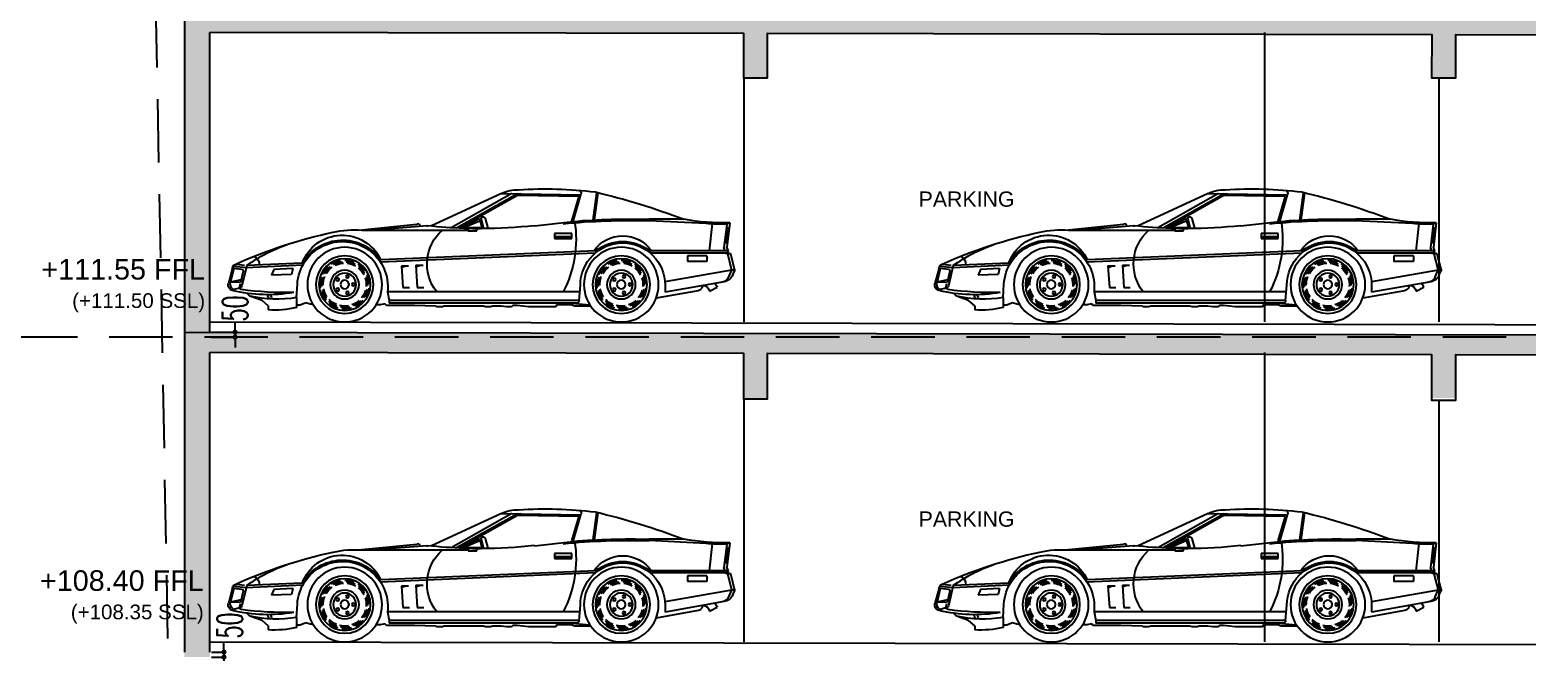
# Model space of a CAD drawing. Header units: millimetres. Extents: x -414464 to 1686, y -90036 to 108605.
# Drawn here: x -367530 to -352795, y 5265 to 11390 of the extents above; entities that cross this region are included whole.
import ezdxf

# ---------------------------------------------------------------- set-up
doc = ezdxf.new("R2010")
doc.units = ezdxf.units.MM
doc.header["$LTSCALE"] = 1000
doc.header["$MEASUREMENT"] = 0
doc.linetypes.add('AUDIT_D_120904163729-0', pattern=[0])
doc.linetypes.add('HIDDEN2', pattern=[0.1875, 0.125, -0.0625])
doc.layers.get('0').update_dxf_attribs({"linetype": 'AUDIT_D_120904163729-0'})
for name, color, linetype in [('a-floor finish', 26, 'Continuous'), ('a-hat rcc', 252, 'Continuous'), ('a-pl ele', 225, 'Continuous'), ('a-rcc', 3, 'Continuous'), ('ELEV 5', 8, 'Continuous'), ('LEVEL', 7, 'Continuous'), ('PRESTXT', 7, 'Continuous')]:
    doc.layers.add(name, color=color, linetype=linetype)
doc.styles.add('arial', font='sanss___.ttf')
doc.styles.add('DIM150', font='SIMPLEX.shx', dxfattribs={"width": 0.6})
doc.dimstyles.new('dim150', dxfattribs={"dimtxt": 250, "dimasz": 50, "dimexe": 15, "dimexo": 15, "dimgap": 25, "dimtad": 1, "dimdec": 0, "dimzin": 9, "dimdsep": 32, "dimtxsty": 'DIM150', "dimblk1": 'DOT', "dimblk2": 'DOT', "dimsah": 1, "dimcen": 2.5, "dimclrd": 1, "dimclre": 8, "dimclrt": 2, "dimadec": 0, "dimazin": 0, "dimtfac": 1, "dimtdec": 0, "dimtmove": 2, "dimatfit": 3, "dimldrblk": 'DOT', "dimfxl": 1, "dimarcsym": 0})
pattern_1 = [(50, (-363860.95, 15765), (143.45204, -12.5504), [15, -165]), (355, (-363860.95, 15765), (-27.7503, 150.4384), [12, -132]), (100.45144, (-363849, 15763.95), (115.7018, 137.888), [12.748, -140.2284]), (46.1842, (-363860.95, 15805), (213.4483, -33.1039), [22.5, -247.5]), (96.6356, (-363843.16, 15802.24), (186.9324, 194.8237), [19.122, -210.3428]), (351.1842, (-363860.95, 15805), (186.9324, 194.8237), [18, -198]), (21, (-363840.95, 15795), (119.3814, -80.5238), [15, -165]), (326, (-363840.95, 15795), (48.6631, 145.03), [12, -132]), (71.45144, (-363831, 15788.29), (168.0445, 64.5062), [12.748, -140.2284]), (37.5, (-363860.95, 15765), (2.43197, 66.57877), [0, -130.4, 0, -134, 0, -132.5]), (7.5, (-363860.95, 15765), (52.6139, 78.88234), [0, -76.4, 0, -127.4, 0, -50.5]), (327.5, (-363905.55, 15765), (106.76449, -4.51097), [0, -50, 0, -156, 0, -207]), (317.5, (-363925.55, 15765), (116.63723, 20.021), [0, -65, 0, -103.6, 0, -147])]

# ---------------------------------------------------------------- blocks, each defined once
blk = doc.blocks.new('02ECAR07')
at = {"color": 0, "linetype": 'ByBlock'}
for p, q in [((-127.48, 35.41), (-128.75, 44.93)), ((-126.99, 35.48), (-128.25, 45)), ((-95.06, 44.72), (-122.72, 44.25)), ((-120, 35), (-122.72, 44.25)), ((-100.76, 44.12), (-122.05, 43.76)), ((-119.52, 35.14), (-122.05, 43.76)), ((-101.62, 44.61), (-80.37, 32.65)), ((-100.63, 44.63), (-79.42, 32.7)), ((-98.66, 44.66), (-77.56, 32.79)), ((-95.06, 44.72), (-70.5, 33.35)), ((-174.5, 34.5), (-173.5, 26)), ((-173.43, 33.98), (-172.48, 25.86)), ((-167.5, 24.75), (-168.5, 34.25)), ((-166.18, 34.23), (-146.49, 35.25)), ((-158.5, 35.75), (-146.5, 35.75)), ((-106.5, 33.5), (-120, 35)), ((-89.43, 36.03), (-90.35, 32.64)), ((-87.98, 35.63), (-88.84, 32.5)), ((-87.5, 35.5), (-88.25, 32.75)), ((-88.25, 32.75), (-81.75, 32.75)), ((-88.25, 32.75), (-87.75, 32.25)), ((-87.75, 32.25), (-82.25, 32.5)), ((-87.25, 36), (-87.5, 35.5)), ((-81.5, 32.75), (-87.5, 35.25)), ((-81.5, 32.75), (-87.25, 36)), ((-86.5, 31.75), (-86.5, 32.5)), ((-83.5, 31.75), (-86.5, 31.75)), ((-83.5, 32.5), (-83.5, 31.75)), ((-46.5, 32), (-83.5, 32)), ((-82.25, 32.5), (-81.5, 32.75)), ((-69.1, 33.46), (-50.9, 32)), ((-66.43, 34.23), (-66.69, 33.24)), ((-65.78, 34.17), (-66.43, 34.23)), ((-65.59, 33.93), (-65.78, 34.17)), ((-65.59, 33.93), (-46.5, 32)), ((-119.5, 29), (-119.5, 30.75)), ((-119.5, 30.75), (-113.5, 30.75)), ((-113.5, 29.75), (-119.5, 29.75)), ((-113.5, 29), (-119.5, 29)), ((-113.5, 30.75), (-113.5, 29)), ((-176.17, 18.33), (-174.94, 23.24)), ((-175.11, 18.42), (-173.91, 23.24)), ((-174, 24.75), (-173.5, 26)), ((-173.75, 24.25), (-174, 24.75)), ((-174, 23.75), (-173.75, 24.25)), ((-173.97, 24.75), (-146.66, 24.75)), ((-173.97, 24), (-146.79, 24)), ((-172.92, 24.75), (-172.48, 25.86)), ((-166.5, 23), (-159.75, 23)), ((-166.5, 23), (-166.5, 21)), ((-166.5, 21), (-159.75, 21)), ((-159.75, 23), (-159.75, 21)), ((-127.85, 24.76), (-53.04, 21.6)), ((-127.71, 24), (-52.94, 20.85)), ((-175.52, 18.17), (-176.11, 18.17)), ((-175.53, 16.36), (-176.11, 17.69)), ((-175, 18), (-175.52, 18.17)), ((-175.13, 18.04), (-151.95, 13.92)), ((-174.13, 15.66), (-175.06, 17.78)), ((-65.25, 19.75), (-67.75, 19.75)), ((-65.25, 19.75), (-65.75, 12)), ((-60.25, 19.5), (-62.75, 19.5)), ((-60.25, 19.5), (-60.75, 12)), ((-25.88, 19.71), (-6.24, 18.88)), ((-25.72, 20.45), (-6.43, 19.64)), ((-22.49, 18.57), (-15.83, 18.29)), ((-22.49, 18.57), (-21.98, 16.54)), ((-21.98, 16.54), (-15.07, 16.25)), ((-15.83, 18.29), (-15.07, 16.25)), ((-6.43, 19.64), (-4.71, 12.54)), ((-6.24, 18.88), (-1.96, 19.31)), ((-5.66, 19.69), (-2.83, 19.98)), ((-5.18, 17.66), (-4.23, 13.75)), ((-4.74, 18.28), (-1.88, 18.56)), ((-1.88, 18.56), (-0.75, 14)), ((-1.45, 18.82), (-0.04, 13.39)), ((-172.57, 14.02), (-152, 10.37)), ((-167.43, 10.72), (-170.11, 12.08)), ((-164.96, 12.06), (-165.25, 12.75)), ((-163.47, 10.88), (-148.87, 8.29)), ((-152, 12.75), (-152, 10.37)), ((-122.07, 7.42), (-122.5, 12.75)), ((-122, 10.5), (-55.4, 10.5)), ((-65.75, 12), (-68, 12)), ((-60.75, 12), (-63, 12)), ((-55.4, 10.5), (-56, 7.5)), ((-23.75, 8.5), (-24.03, 13.18)), ((-4.5, 11.25), (-3.75, 11.75)), ((-4.45, 14.64), (-1.25, 14)), ((-2.25, 14), (-4.24, 13.8)), ((-4.11, 13.22), (-3.75, 11.75)), ((-3.98, 11.81), (-1.75, 11.25)), ((-0.75, 14), (-2.25, 14)), ((-126, 5.5), (-120.5, 5.5)), ((-119.5, 6.5), (-125.75, 6)), ((-122, 7.5), (-56, 7.5)), ((-121.08, 6.5), (-56, 6.5)), ((-120.5, 5.5), (-119.25, 6)), ((-119.25, 6), (-114.25, 6)), ((-114.25, 6), (-114, 5.25)), ((-114, 5.25), (-104.5, 5.25)), ((-104.5, 5.25), (-102.5, 5.5)), ((-102.5, 5.5), (-100.5, 5.75)), ((-100.5, 5.75), (-99, 5.75)), ((-99, 5.75), (-98.5, 5.25)), ((-98.5, 5.25), (-96.75, 5.25)), ((-96.75, 5.25), (-95, 5.5)), ((-95, 5.5), (-91.75, 5.5)), ((-91.75, 5.5), (-91.5, 5.25)), ((-91.5, 5.25), (-89.5, 5.25)), ((-89.5, 5.25), (-88.75, 5.5)), ((-88.75, 5.5), (-75, 5.5)), ((-75, 5.5), (-74.5, 5.25)), ((-74.5, 5.25), (-72.5, 5.25)), ((-72.5, 5.25), (-72.25, 5.5)), ((-72.25, 5.5), (-64.75, 5.75)), ((-64.75, 5.75), (-56.5, 5.75)), ((-56.5, 5.75), (-55, 5.75)), ((-56, 7.5), (-56, 6.5)), ((-55, 5.75), (-54.5, 6.25)), ((-54.5, 6.25), (-53, 6)), ((-53, 6), (-52, 6)), ((-52, 6), (-51.58, 6.21)), ((-28.5, 6.25), (-29.49, 6.08)), ((-27, 6.75), (-28.5, 6.25)), ((-25, 6), (-27, 6.75)), ((-23.75, 6), (-25, 6)), ((-23.75, 8.5), (-23.75, 5)), ((-13.86, 5.63), (-11.75, 7.5)), ((-11.75, 7.5), (-7.5, 9)), ((-7.5, 9), (-6.5, 10))]:
    blk.add_line(p, q, dxfattribs=at)
for centre, radius in [((-136.75, 13), 13), ((-136.75, 13), 10), ((-136.75, 13), 9), ((-40.5, 13), 13), ((-40.5, 13), 10), ((-40.5, 13), 9), ((-136.75, 13), 5), ((-136.75, 13), 4), ((-137.68, 15.85), 0.5), ((-40.5, 13), 5), ((-40.5, 13), 4), ((-41.43, 15.85), 0.5), ((-139.75, 13), 0.5), ((-136.75, 13), 1.5), ((-137.68, 10.15), 0.5), ((-134.32, 14.76), 0.5), ((-134.32, 11.24), 0.5), ((-43.5, 13), 0.5), ((-40.5, 13), 1.5), ((-41.43, 10.15), 0.5), ((-38.07, 14.76), 0.5), ((-38.07, 11.24), 0.5)]:
    blk.add_circle(centre, radius, dxfattribs=at)
for centre, radius, start, end in [((-71.56, -191.14), 242.97, 103.3707, 110.9657), ((-110.39, -96.48), 142.79, 86.2291, 96.9829), ((-121.08, 44.69), 1.7, 138.8611, 195.16), ((-100.5, 33.88), 12.13, 63.3696, 92.3621), ((-88.71, 35.81), 0.75, 346.1229, 163.3669), ((-172.54, 112.41), 77.93, 268.5572, 280.3771), ((-174.28, 33.51), 0.968, 28.881, 100.3165), ((-186.46, 28.71), 13.01, 353.862, 19.3391), ((-186.13, 28.71), 13.01, 353.862, 19.3391), ((-163.92, 31.67), 9.74, 179.5142, 197.7013), ((-172.54, 112.41), 78.43, 269.3467, 274.6487), ((-140.12, -207.54), 243.38, 85.2567, 91.501), ((-140.12, -207.54), 242.88, 84.4179, 91.501), ((-81.75, 28.75), 39.25, 170.8377, 207.7076), ((-87.75, 208.66), 176.16, 263.8899, 269.9189), ((-87.75, 208.66), 176.16, 271.8812, 275.9582), ((-84.84, 20.2), 15.69, 321.8343, 48.7948), ((-69.26, 31.46), 2, 85.4274, 95.9582), ((-44, -1.71), 33.8, 77.1801, 94.2416), ((-137.25, 12.75), 14.75, 0, 180), ((-137.25, 17.75), 12.25, 34.8499, 145.1501), ((-137.25, 12.75), 15.25, 51.9345, 128.1046), ((-39.75, 12.25), 15.75, 3.3931, 186.3794), ((-39.75, 12.25), 16.25, 30.3225, 144.8528), ((-39.62, 15.45), 14.75, 20.2033, 155.1164), ((-72.68, -136.67), 171.78, 65.911, 77.8397), ((-38.92, -25.7), 55.78, 54.3745, 70.6911), ((-173.97, 23), 1, 90, 165.9638), ((-172.94, 23), 1, 90, 165.9638), ((-136.75, 13), 8, 93.6744, 116.9801), ((-136.75, 13), 8.5, 90, 113.087), ((-136.75, 13), 8, 60.9472, 84.2529), ((-136.75, 13), 8.5, 57.2727, 80.3598), ((-40.5, 13), 8, 93.6744, 116.9801), ((-40.5, 13), 8.5, 90, 113.087), ((-40.5, 13), 8, 60.9472, 84.2529), ((-40.5, 13), 8.5, 57.2727, 80.3598), ((-7.91, 20.1), 2.87, 112.4396, 187.0475), ((-175.2, 18.09), 1, 165.9638, 203.6294), ((-171.87, 17.96), 4, 203.6294, 259.9289), ((-174.14, 18.18), 1, 165.9638, 203.6294), ((-171.38, 16.86), 3, 203.6294, 259.9289), ((-136.75, 13), 8.5, 155.4545, 178.5416), ((-136.75, 13), 8, 159.129, 182.4347), ((-136.75, 13), 8.5, 122.7273, 145.8143), ((-136.75, 13), 8, 126.4017, 149.7074), ((-136.75, 13), 7.5, 129.1111, 152.6811), ((-136.75, 13), 7.5, 96.3838, 119.9538), ((-136.75, 13), 7.5, 63.6565, 87.2265), ((-136.75, 13), 7.5, 30.9293, 54.4992), ((-136.75, 13), 8, 28.2199, 51.5256), ((-136.75, 13), 8.5, 24.5455, 47.6325), ((-136.75, 13), 7.5, 358.202, 21.772), ((-67.44, 15.69), 4.07, 58.1724, 94.3987), ((-62.44, 15.44), 4.07, 58.1724, 94.3987), ((-40.5, 13), 8.5, 155.4545, 178.5416), ((-40.5, 13), 8, 159.129, 182.4347), ((-40.5, 13), 8.5, 122.7273, 145.8143), ((-40.5, 13), 8, 126.4017, 149.7074), ((-40.5, 13), 7.5, 129.1111, 152.6811), ((-40.5, 13), 7.5, 96.3838, 119.9538), ((-40.5, 13), 7.5, 63.6565, 87.2265), ((-40.5, 13), 7.5, 30.9293, 54.4992), ((-40.5, 13), 8, 28.2199, 51.5256), ((-40.5, 13), 8.5, 24.5455, 47.6325), ((-40.5, 13), 7.5, 358.202, 21.772), ((-4.69, 17.78), 0.5, 95.6743, 193.5704), ((-3.39, 18.32), 2, 14.6209, 65.911), ((-164.47, 9.88), 6.05, 143.8021, 158.6989), ((-165.06, 10.39), 2.4, 100.5969, 172.303), ((-163.12, 12.85), 2, 203.1986, 259.9289), ((-136.75, 13), 8.5, 188.1818, 211.2689), ((-136.75, 13), 8, 191.8562, 215.162), ((-136.75, 13), 7.5, 161.8384, 185.4083), ((-136.75, 13), 7.5, 194.5656, 218.1356), ((-136.75, 13), 7.5, 325.4747, 349.0447), ((-136.75, 13), 8, 322.7653, 346.0711), ((-136.75, 13), 8, 355.4926, 18.7983), ((-136.75, 13), 8.5, 351.8182, 14.9052), ((-40.5, 13), 8.5, 188.1818, 211.2689), ((-40.5, 13), 8, 191.8562, 215.162), ((-40.5, 13), 7.5, 161.8384, 185.4083), ((-40.5, 13), 7.5, 194.5656, 218.1356), ((-40.5, 13), 7.5, 325.4747, 349.0447), ((-40.5, 13), 8, 322.7653, 346.0711), ((-40.5, 13), 8, 355.4926, 18.7983), ((-40.5, 13), 8.5, 351.8182, 14.9052), ((-20.16, 129.93), 119.71, 268.758, 277.5147), ((-13.8, 62.17), 52.69, 260.2183, 283.4926), ((-3.74, 12.78), 1, 193.5704, 255.9638), ((-3.31, 13.38), 2.64, 306.3268, 13.707), ((-1.97, 12.88), 2, 283.4926, 14.6209), ((-136.75, 13), 8.5, 220.9091, 243.9961), ((-136.75, 13), 8, 224.5835, 247.8892), ((-136.75, 13), 7.5, 227.2929, 250.8629), ((-136.75, 13), 7.5, 260.0202, 283.5902), ((-136.75, 13), 8.5, 286.3636, 309.4507), ((-136.75, 13), 8, 290.0381, 313.3438), ((-136.75, 13), 7.5, 292.7475, 316.3174), ((-136.75, 13), 8.5, 319.0909, 342.1779), ((-121.08, 7.5), 1, 184.5739, 270), ((-40.5, 13), 8.5, 220.9091, 243.9961), ((-40.5, 13), 8, 224.5835, 247.8892), ((-40.5, 13), 7.5, 227.2929, 250.8629), ((-40.5, 13), 7.5, 260.0202, 283.5902), ((-40.5, 13), 8.5, 286.3636, 309.4507), ((-40.5, 13), 8, 290.0381, 313.3438), ((-40.5, 13), 7.5, 292.7475, 316.3174), ((-40.5, 13), 8.5, 319.0909, 342.1779), ((-16.88, 49.69), 41.76, 260.5382, 282.9866), ((-8.12, 6.46), 7.18, 155.0077, 167.8493), ((-8.12, 6.46), 6.18, 150.5021, 165.3036), ((-8.12, 4.88), 5.78, 172.525, 187.0373), ((-136.75, 13), 8.5, 253.6364, 276.7234), ((-136.75, 13), 8, 257.3108, 280.6165), ((-40.5, 13), 8.5, 253.6364, 276.7234), ((-40.5, 13), 8, 257.3108, 280.6165), ((-15.86, 39.57), 35.46, 257.1468, 273.2327)]:
    blk.add_arc(centre, radius, start, end, dxfattribs=at)
blk = doc.blocks.new('T8 levels')
at = {"layer": 'LEVEL', "color": 8, "linetype": 'HIDDEN2', "ltscale": 5}
blk.add_line((0, -99202.8), (-83963.5, -99202.8), dxfattribs=at)
blk = doc.blocks.new('_DOT')
at = {"color": 0, "linetype": 'ByBlock'}
blk.add_line((-0.5, 0), (-1, 0), dxfattribs=at)
at = {"color": 0, "linetype": 'ByBlock', "const_width": 0.5}
blk.add_lwpolyline([(-0.25, 0, 1), (0.25, 0, 1)], format="xyb", close=True, dxfattribs=at)
blk = doc.blocks.new('*D298')
at = {"layer": 'a-rcc', "color": 8, "linetype": 'ByBlock', "lineweight": -2, "transparency": 16777216}
for p, q in [((-365743, 8415), (-365496, 8415)), ((-365743, 8365), (-365496, 8365))]:
    blk.add_line(p, q, dxfattribs=at)
at = {"layer": 'a-rcc', "color": 1, "linetype": 'ByBlock', "lineweight": -2, "transparency": 16777216}
for p, q in [((-365511, 8465), (-365511, 8515)), ((-365511, 8415), (-365511, 8365)), ((-365511, 8315), (-365511, 8265))]:
    blk.add_line(p, q, dxfattribs=at)
at = {"layer": 'a-rcc', "color": 1, "linetype": 'ByBlock', "lineweight": -2, "transparency": 16777216, "xscale": 50, "yscale": 50, "zscale": 50}
for p, rotation in [((-365511, 8415), 270), ((-365511, 8365), 90)]:
    blk.add_blockref('_DOT', p, dxfattribs=dict(at, rotation=rotation))
at = {"layer": 'a-rcc', "color": 2, "linetype": 'ByBlock', "transparency": 16777216, "insert": (-365510, 8648), "char_height": 250, "attachment_point": 5, "rotation": 90, "style": 'DIM150'}
blk.add_mtext('50', dxfattribs=at)
blk = doc.blocks.new('*D299')
at = {"layer": 'a-rcc', "color": 1, "linetype": 'ByBlock', "lineweight": -2, "transparency": 16777216}
for p, q in [((-365620, 5315), (-365620, 5365)), ((-365620, 5265), (-365620, 5215)), ((-365620, 5165), (-365620, 5115))]:
    blk.add_line(p, q, dxfattribs=at)
at = {"layer": 'a-rcc', "color": 8, "linetype": 'ByBlock', "lineweight": -2, "transparency": 16777216}
for p, q in [((-365743, 5265), (-365605, 5265)), ((-365743, 5215), (-365605, 5215))]:
    blk.add_line(p, q, dxfattribs=at)
at = {"layer": 'a-rcc', "color": 1, "linetype": 'ByBlock', "lineweight": -2, "transparency": 16777216, "xscale": 50, "yscale": 50, "zscale": 50}
for p, rotation in [((-365620, 5265), 270), ((-365620, 5215), 90)]:
    blk.add_blockref('_DOT', p, dxfattribs=dict(at, rotation=rotation))
at = {"layer": 'a-rcc', "color": 2, "linetype": 'ByBlock', "transparency": 16777216, "insert": (-365563, 5527), "char_height": 250, "attachment_point": 5, "rotation": 90, "style": 'DIM150'}
blk.add_mtext('50', dxfattribs=at)

msp = doc.modelspace()

# ---------------------------------------------------------------- hatches: boundary and pattern name
at = {"layer": 'a-hat rcc'}
h = msp.add_hatch(dxfattribs=at)
h.set_pattern_fill('AR-CONC', color=256, scale=20, style=0)
h.set_pattern_definition(pattern_1)
h.paths.add_polyline_path([(-340466.5, 11515), (-366008.8, 11565), (-366008.8, 8365), (-365757.8, 8365), (-365757.8, 8415), (-365757.8, 11365), (-360503.1, 11354.6), (-360503, 10915), (-360273, 10915), (-360273.1, 11354.2), (-353730.6, 11341.2), (-353730.6, 10915), (-353500.6, 10915), (-353500.6, 11340.8), (-346688, 11327.3), (-346688, 10915), (-346458, 10915), (-346458.1, 11326.8), (-340466.5, 11315)])
h = msp.add_hatch(dxfattribs=at)
h.set_pattern_fill('AR-CONC', color=256, scale=20, style=0)
h.set_pattern_definition(pattern_1)
h.paths.add_polyline_path([(-353500.7, 8190.5), (-346686.1, 8177.2), (-346685.9, 7765), (-346458, 7765), (-346458.1, 8176.7), (-340466.5, 8165), (-340466.5, 8365), (-366008.7, 8415), (-366008.8, 8415), (-366008.8, 5215), (-365757.8, 5215), (-365757.8, 5265), (-365757.8, 8215), (-360503, 8204.2), (-360503, 7765), (-360273, 7765), (-360273, 8203.8), (-353730.6, 8191), (-353730.6, 7765), (-353500.6, 7765)])

# ---------------------------------------------------------------- linework, layer by layer
at = {"layer": 'a-floor finish', "ltscale": 3, "elevation": -0.4}
for points in [[(-365757.8, 8515), (-340466.5, 8465)], [(-365757.8, 5365), (-340466.5, 5315)]]:
    msp.add_lwpolyline(points, dxfattribs=at)
at = {"layer": 'a-pl ele'}
for p, q in [((-355377.7, 11365, 5465.3), (-355377.7, 8515, 5465.3)), ((-360503, 10915, -0.1), (-360503, 8515, 5465.1)), ((-353664, 10915, 5465.3), (-353664, 8515, 5465.3)), ((-355377.7, 8215, 5465.2), (-355377.7, 5365, 5465.2)), ((-360503.1, 7754.2, -0.4), (-360503, 5365, 5465)), ((-353664, 7740.8, -0.4), (-353664, 5365, 5465.2))]:
    msp.add_line(p, q, dxfattribs=at)
at = {"layer": 'a-rcc'}
for points, elevation in [([(-366008.8, 11565), (-366008.8, 11565), (-366008.8, 8415)], 0.1), ([(-365757.8, 8415), (-365757.8, 8465), (-365757.8, 11365)], 0), ([(-340466.5, 11315), (-346458.1, 11326.8), (-346458, 10915), (-346688, 10915), (-346687.2, 11327.3), (-353500.6, 11340.8), (-353500.6, 10915), (-353730.6, 10915), (-353729.8, 11341.2), (-360273.1, 11354.2), (-360273, 10915), (-360503, 10915), (-360503.1, 11354.6), (-360503.1, 11354.6), (-360503.1, 11354.6), (-360503.1, 11354.6), (-360503.1, 11354.6), (-365757.8, 11365)], -0.3), ([(-366008.8, 8415), (-366008.8, 8415), (-366008.8, 5265)], 0.1), ([(-366008.8, 8415), (-340466.5, 8365)], -0.4), ([(-365757.8, 5265), (-365757.8, 5315), (-365757.8, 8215)], 0), ([(-340466.5, 8165), (-346458.1, 8176.7), (-346458.1, 7727), (-346685.9, 7727), (-346685.9, 8177.2), (-353500.7, 8190.5), (-353500.7, 7740.8), (-353730.7, 7740.8), (-353730.6, 8191), (-360273, 8203.8), (-360273.1, 7754.2), (-360503.1, 7754.2), (-360503, 8204.2), (-360503, 8204.2), (-360503, 8204.2), (-360503, 8204.2), (-360503, 8204.2), (-365757.8, 8215)], -0.4)]:
    msp.add_lwpolyline(points, dxfattribs=dict(at, elevation=elevation))
at = {"layer": 'LEVEL', "color": 8, "linetype": 'HIDDEN2', "ltscale": 5, "elevation": -0.1}
msp.add_lwpolyline([(-368010.3, 102567.8), (-366007.5, -3435)], dxfattribs=at)

# ---------------------------------------------------------------- block references
at = {"layer": 'a-rcc', "linetype": 'ByBlock'}
msp.add_blockref('T8 levels', (-330500.1, 107567.8, -0.6), dxfattribs=at)
at = {"layer": 'ELEV 5', "xscale": -28.28386671862973, "yscale": 28.28386671862973, "zscale": 28.28386671862973}
for p in [(-365577.3, 8515, -0.2), (-358623.5, 8515, -0.2), (-365577.3, 5365, -0.2), (-358623.5, 5365, -0.2)]:
    msp.add_blockref('02ECAR07', p, dxfattribs=at)

# ---------------------------------------------------------------- texts
at = {"layer": 'PRESTXT', "style": 'arial'}
for p in [(-358782.9, 9649.5, -0.4), (-358782.9, 6499.5, -0.4)]:
    msp.add_text('PARKING', height=150, dxfattribs=at).set_placement(p)
at = {"layer": 'PRESTXT', "char_height": 202.5, "width": 4062.717, "attachment_point": 3, "style": 'arial'}
for s, insert in [('+111.55 FFL\\P{\\H0.71429x; (+111.50 SSL)}', (-365805.6, 9135, -21.2)), ('+108.40 FFL{\\H0.71429x; \\P(+108.35 SSL)}', (-365819.1, 6070.1, -24))]:
    msp.add_mtext(s, dxfattribs=dict(at, insert=insert))

# ---------------------------------------------------------------- dimensions: what is measured, and where the dimension line sits
at = {"layer": 'a-rcc', "linetype": 'ByBlock'}
for base, p1, p2, picture, middle in [((-365510.8, 8365), (-365757.8, 8415, -0.3), (-365757.8, 8365, -0.6), '*D298', (-365510.1, 8648)), ((-365619.7, 5215), (-365757.8, 5265, 0), (-365757.8, 5215, -0.6), '*D299', (-365563.3, 5527.2))]:
    dim = msp.add_linear_dim(base=base, p1=p1, p2=p2, angle=90, dimstyle='dim150', dxfattribs=at)
    dim.commit()
    dim.dimension.update_dxf_attribs({"geometry": picture, "text_midpoint": middle, "dimtype": 160})

doc.saveas('drawing.dxf')
